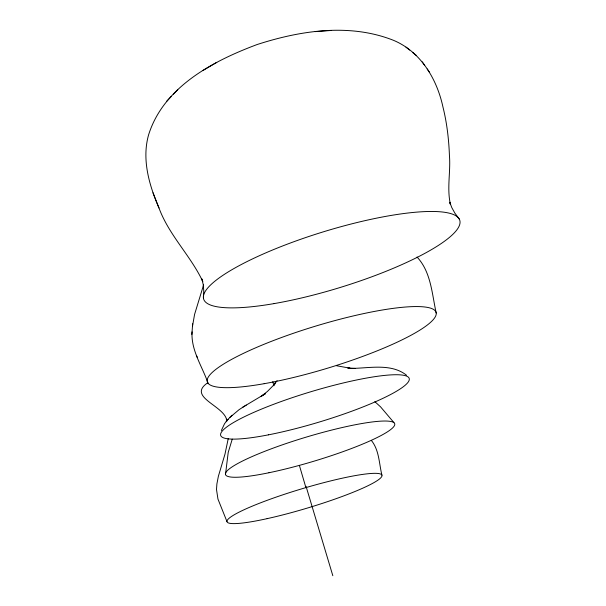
<?xml version="1.0" encoding="UTF-8"?>
<svg xmlns="http://www.w3.org/2000/svg" width="606" height="606" viewBox="0 0 606 606"><rect width="100%" height="100%" fill="white"/><g stroke="black" fill="none" stroke-linecap="round" stroke-linejoin="round"><path stroke-width="0.91" d="M203.442 298.008L203.767 290.804L203.215 284.509L201.889 278.949L202.609 280.972M208.093 383.242C202.283 366.471 190.905 350.329 192.057 331.853M192.481 326.354L194.571 314.431L203.586 284.941M191.875 334.436L192.655 323.801M225.515 474.248L228.22 452.379L232.242 439.176M228.265 438.502L224.985 454.114L218.372 476.278L216.895 483.929L216.501 489.474L217.955 499.071L226.955 521.531M275.154 382.871L274.556 384.848M221.349 430.51L224.599 423.609L228.106 419.291M450.394 204.139C446.751 188.193 450.781 171.665 449.432 155.507C448.811 139.13 446.902 122.783 442.918 106.868C436.903 79 420.67 51.578 393.377 40.276C349.73 23.013 300.599 30.459 257.103 44.541C212.971 61.032 163.673 86.825 148.606 134.797C141.622 159.416 149.19 185.216 158.984 207.994C168.991 235.219 190.731 255.785 202.843 281.646M273.745 385.045L277.086 380.689M230.045 417.276L239.112 409.641L246.256 405.081M226.136 421.375L231.916 415.292M166.529 101.414L171.15 96.604M173.475 94.157L177.77 89.696M274.541 384.227L267.367 391.499L260.807 396.619L265.633 393.544L242.332 407.437M207.479 382.962C186.996 397.036 223.97 405.588 226.674 419.966L226.341 419.185L226.932 420.973M216.759 62.373L203.025 70.455M315.226 31.633L331.096 30.474M336.512 365.736L350.086 368.198L347.852 368.1L355.26 368.44L349.889 368.403C368.145 368.592 390.673 362.676 406.52 375.22M412.716 52.533L416.451 55.54M405.967 47.117L409.611 50.056M374.849 401.657L380.568 406.861L393.93 422.602M417.042 257.02C431.131 272.102 431.934 293.971 436.206 312.999M371.38 440.448C379.273 450.175 379.045 463.552 381.916 475.142M459.219 218.948L454.886 213.16L451.803 207.631L449.773 202.268L450.379 204.328M422.268 61.873L424.7 65.38M427.2 68.97L429.646 72.5M196.412 355.321L197.344 357.479M153.007 192.799L158.984 207.994M306.045 486.323L332.823 575.7M299.523 465.878L305.901 487.61M273.92 385.795L272.791 381.651M267.132 518.645A80.886 10.014 -16.7 0 0 381.985 475.399A80.886 10.014 -16.7 0 0 264.299 501.389A80.886 10.014 -16.7 0 0 267.132 518.645M268.95 472.741A88.302 12.635 -16.7 0 0 394.756 424.003A88.302 12.635 -16.7 0 0 266.685 450.569A88.302 12.635 -16.7 0 0 268.95 472.741M268.496 434.835A98.467 15.718 -16.8 0 0 409.308 379.053A98.467 15.718 -16.8 0 0 267.026 406.861A98.467 15.718 -16.8 0 0 268.496 434.835M274.101 303.598A133.979 29.065 -17.1 0 0 459.802 220.402A133.979 29.065 -17.1 0 0 261.209 254.891A133.979 29.065 -17.1 0 0 274.101 303.598M264.171 383.689A119.518 21.861 -16.9 0 0 436.237 313.597A119.518 21.861 -16.9 0 0 264.746 343.996A119.518 21.861 -16.9 0 0 264.171 383.689"/></g></svg>
